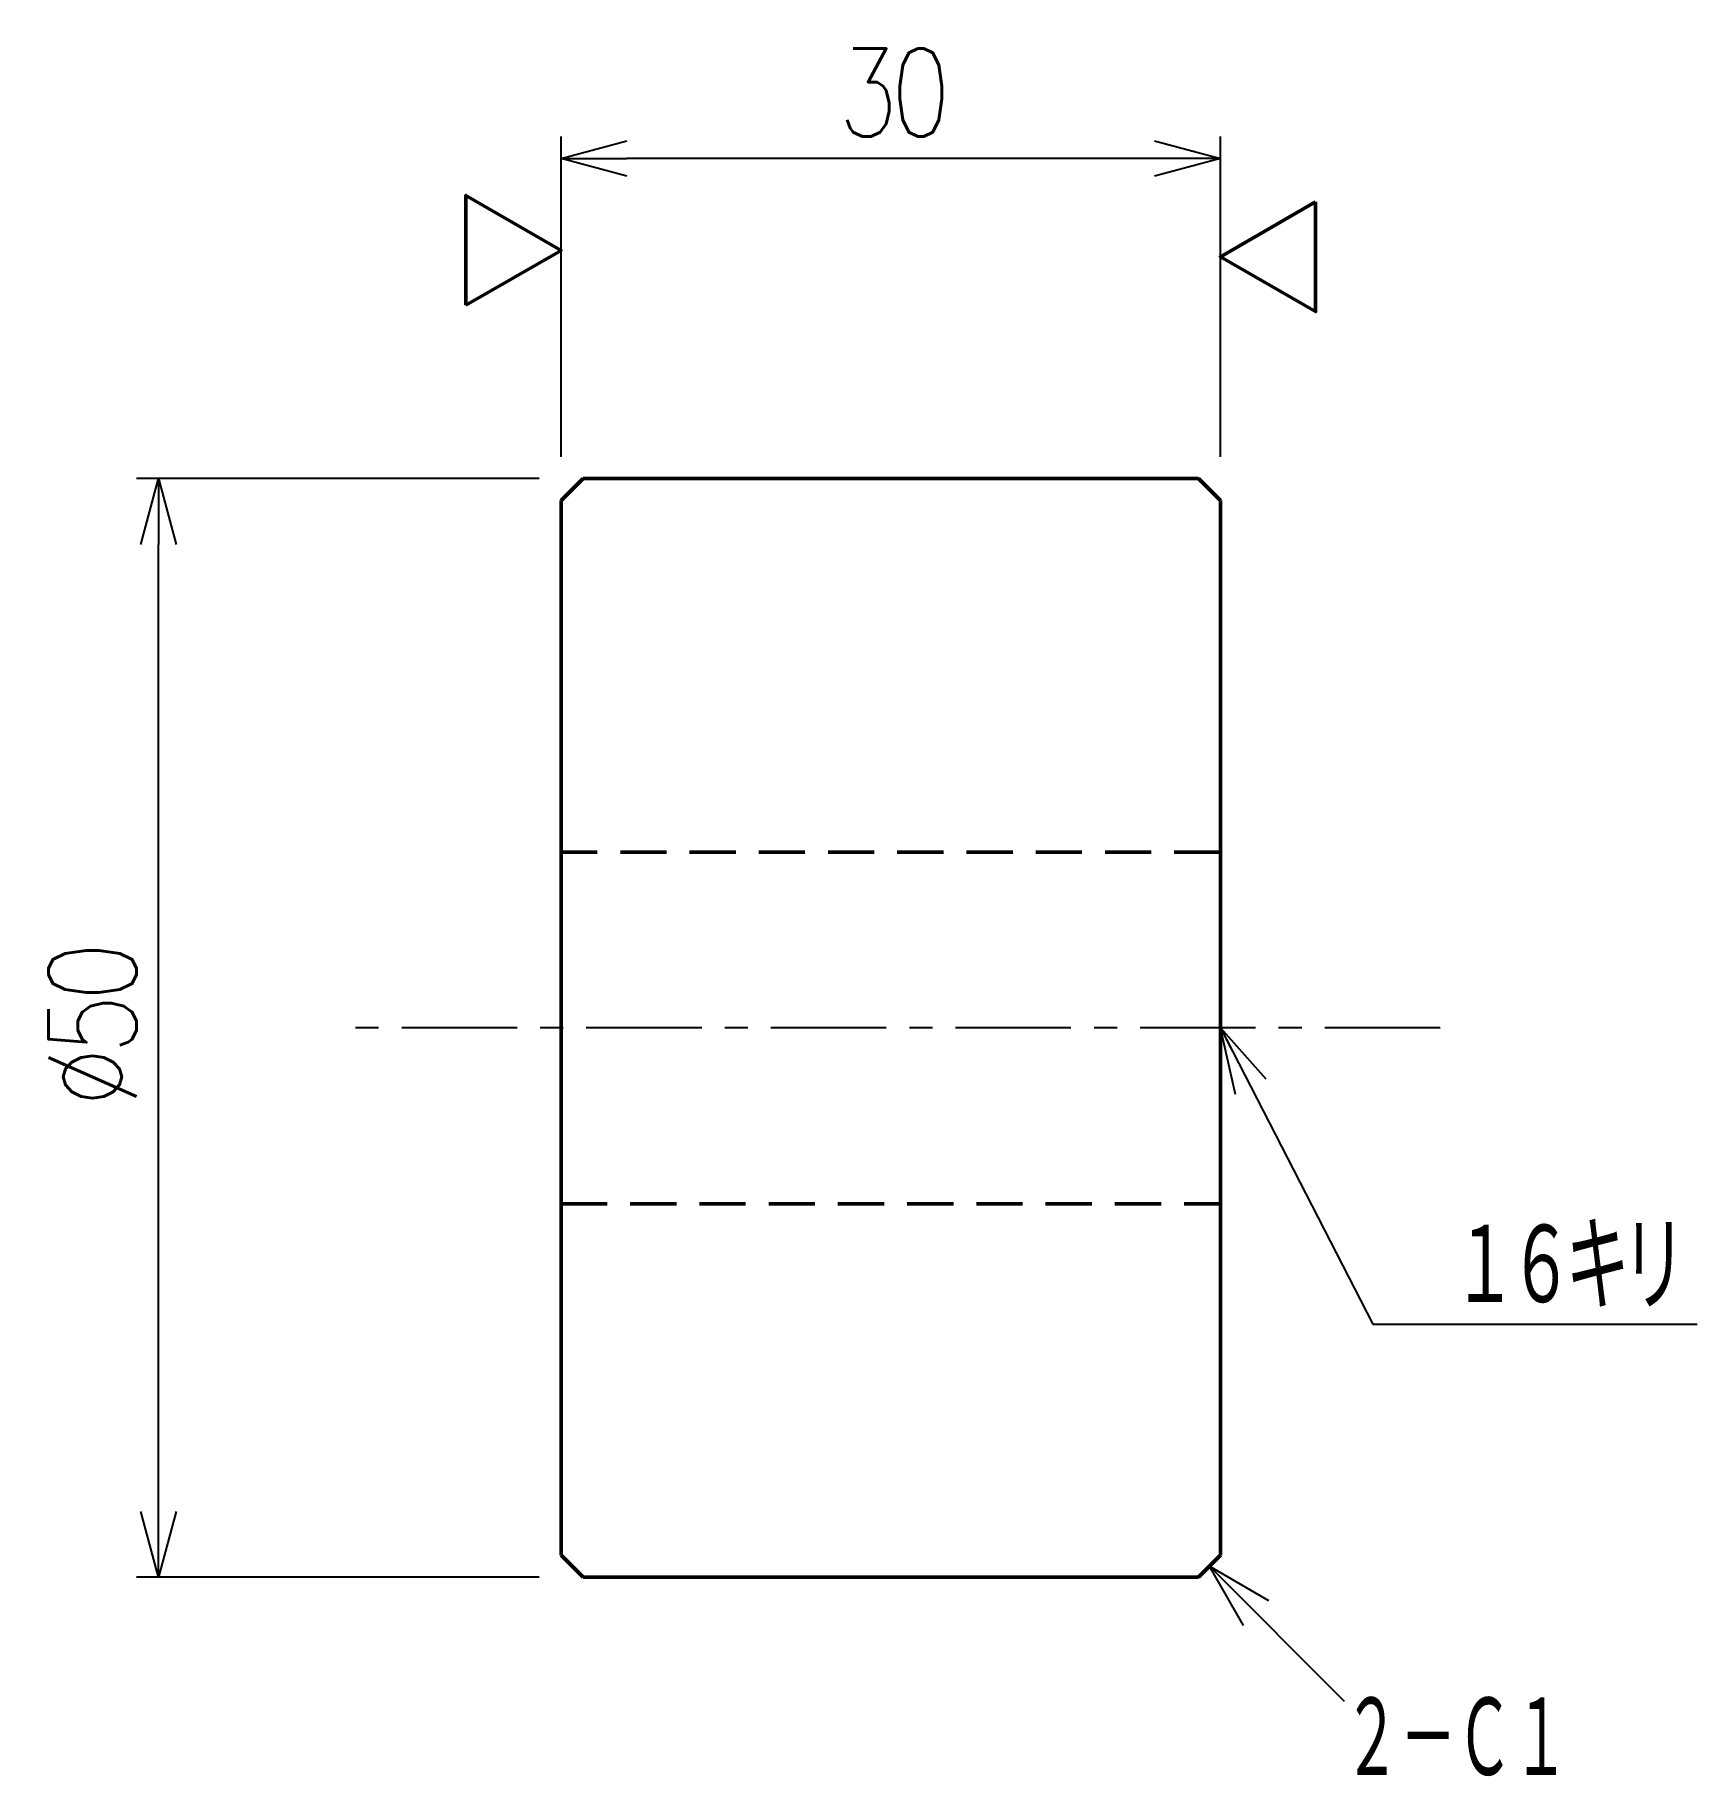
# Model space of a CAD drawing. Header units: millimetres. Extents: x -23.9 to 51.7, y -34.1 to 45.2.
import ezdxf

# ---------------------------------------------------------------- set-up
doc = ezdxf.new("R2010")
doc.units = ezdxf.units.MM
doc.header["$LTSCALE"] = 0.165354
doc.linetypes.add('CENTER', pattern=[50.8, 31.75, -6.35, 6.35, -6.35])
doc.linetypes.add('DASHED', pattern=[19.05, 12.7, -6.35])
doc.layers.add('NoLayerName_001', color=7, linetype='Continuous')
doc.styles.get("Standard").update_dxf_attribs({"font": 'txt', "bigfont": 'extfont2'})
doc.dimstyles.get("Standard").update_dxf_attribs({"dimtxt": 2.5, "dimasz": 2.5, "dimexe": 1.25, "dimexo": 0.625, "dimtad": 1, "dimdec": 3, "dimzin": 0, "dimdsep": 46, "dimtxsty": 'Standard', "dimcen": 2.5, "dimadec": 0, "dimazin": 0, "dimtfac": 0.75, "dimtdec": 3, "dimtmove": 0, "dimatfit": 3, "dimfxl": 1, "dimarcsym": 0})

# ---------------------------------------------------------------- blocks, each defined once
blk = doc.blocks.new('_OPEN30')
at = {"color": 0, "linetype": 'ByBlock', "lineweight": -2}
for p, q in [((-1, 0.267949), (0, 0)), ((0, 0), (-1, -0.267949)), ((0, 0), (-1, 0))]:
    blk.add_line(p, q, dxfattribs=at)
blk = doc.blocks.new('*D9')
at = {"layer": 'Defpoints', "color": 0}
for p in [(-18.316, 25), (0, 25), (0, -25)]:
    blk.add_point(p, dxfattribs=at)
at = {"layer": 'NoLayerName_001', "color": 0, "linetype": 'Continuous', "lineweight": 25}
for p, q in [((-1, 25), (-19.316, 25)), ((-18.316, -22), (-18.316, 22)), ((-1, -25), (-19.316, -25))]:
    blk.add_line(p, q, dxfattribs=at)
at = {"layer": 'NoLayerName_001', "color": 0, "lineweight": 25, "xscale": 3, "yscale": 3, "zscale": 3}
for p, rotation in [((-18.316, 25), 90), ((-18.316, -25), 270)]:
    blk.add_blockref('_OPEN30', p, dxfattribs=dict(at, rotation=rotation))
at = {"layer": 'NoLayerName_001', "color": 2, "lineweight": 50, "insert": (-21.316, 0), "char_height": 4, "attachment_point": 5, "rotation": 90}
blk.add_mtext('\\W0.8000;\\T0.8750;%%c50', dxfattribs=at)
blk = doc.blocks.new('SX_FinishSymbol_1')
at = {"color": 0, "linetype": 'ByBlock', "lineweight": -2}
blk.add_lwpolyline([(-0.5, 0.866), (0, 0), (0.5, 0.866)], close=True, dxfattribs=at)
blk = doc.blocks.new('*D11')
at = {"layer": 'Defpoints', "color": 0}
for p in [(0, 39.574), (0, 25), (30, 25)]:
    blk.add_point(p, dxfattribs=at)
at = {"layer": 'NoLayerName_001', "color": 0, "linetype": 'Continuous', "lineweight": 25}
for p, q in [((0, 26), (0, 40.574)), ((30, 26), (30, 40.574)), ((27, 39.574), (3, 39.574))]:
    blk.add_line(p, q, dxfattribs=at)
at = {"layer": 'NoLayerName_001', "color": 0, "lineweight": 25, "xscale": 3, "yscale": 3, "zscale": 3}
for p, rotation in [((0, 39.574), 180), ((30, 39.574), 360)]:
    blk.add_blockref('_OPEN30', p, dxfattribs=dict(at, rotation=rotation))
at = {"layer": 'NoLayerName_001', "color": 2, "lineweight": 50, "insert": (15, 42.574), "char_height": 4, "attachment_point": 5}
blk.add_mtext('\\W0.8000;\\T0.8750;30', dxfattribs=at)
blk = doc.blocks.new('DIM_0002')
at = {"color": 3, "linetype": 'Continuous', "lineweight": 25}
blk.add_line((0, 9.878), (6.134, 3.745), dxfattribs=at)
blk.add_lwpolyline([(1.553, 7.189), (0, 9.878), (2.69, 8.326)], dxfattribs=at)
at = {"color": 2, "linetype": 'Continuous', "lineweight": 50, "width": 0.583333}
blk.add_text('２－Ｃ１', height=4, dxfattribs=at).set_placement((6.1, 0))
blk = doc.blocks.new('JZB_0004')
at = {"layer": 'NoLayerName_001', "color": 7, "linetype": 'Continuous', "lineweight": 50}
for p, q in [((1, 50), (0, 49)), ((29, 50), (1, 50)), ((30, 49), (29, 50)), ((0, 49), (0, 1)), ((30, 49), (30, 1)), ((0, 1), (1, 0)), ((29, 0), (30, 1)), ((1, 0), (29, 0))]:
    blk.add_line(p, q, dxfattribs=at)
blk = doc.blocks.new('JZB_0005')
at = {"layer": 'NoLayerName_001', "color": 3, "linetype": 'DASHED', "lineweight": 50}
for p, q in [((40, 16), (10, 16)), ((10, 0), (40, 0))]:
    blk.add_line(p, q, dxfattribs=at)
at = {"layer": 'NoLayerName_001', "color": 4, "linetype": 'CENTER', "lineweight": 25}
blk.add_line((50, 8), (0, 8), dxfattribs=at)

msp = doc.modelspace()

# ---------------------------------------------------------------- block references
at = {"layer": 'NoLayerName_001', "color": 1, "lineweight": 50}
for p, xscale, yscale, zscale, rotation in [((0, 35.3893), 5, 5, 5, 89.99999999999999), ((30, 35.0999), 4.999999999999998, 4.999999999999998, 4.999999999999998, 269.9999999999999)]:
    msp.add_blockref('SX_FinishSymbol_1', p, dxfattribs=dict(at, xscale=xscale, yscale=yscale, zscale=zscale, rotation=rotation))
at = {"layer": 'NoLayerName_001'}
for name, p in [('JZB_0004', (0, -25)), ('JZB_0005', (-10, -8))]:
    msp.add_blockref(name, p, dxfattribs=at)
at = {"layer": 'NoLayerName_001', "color": 3, "linetype": 'Continuous', "lineweight": 25}
msp.add_blockref('DIM_0002', (29.5, -34.3784), dxfattribs=at)

# ---------------------------------------------------------------- texts
at = {"layer": 'NoLayerName_001', "color": 2, "linetype": 'Continuous', "lineweight": 50, "insert": (40.5613, -12.8609), "char_height": 4, "attachment_point": 7, "line_spacing_factor": 0.75}
msp.add_mtext('\\A1;\\W0.6667;\\T0.8750;１６キリ', dxfattribs=at)

# ---------------------------------------------------------------- dimensions: what is measured, and where the dimension line sits
at = {"layer": 'NoLayerName_001', "color": 3, "linetype": 'Continuous', "lineweight": 50}
for base, p1, angle, override, picture, middle in [((0, 39.5737), (30, 25), 180, {"dimtxt": 4, "dimasz": 3, "dimexe": 1, "dimexo": 1, "dimgap": 1, "dimzin": 8, "dimblk": 'OPEN30', "dimclrd": 0, "dimclre": 0, "dimclrt": 2, "dimtp": 0, "dimtm": 0, "dimlwd": 25, "dimlwe": 25}, '*D11', (15, 39.5737)), ((-18.3158, 25), (0, -25), 90, {"dimtxt": 4, "dimasz": 3, "dimexe": 1, "dimexo": 1, "dimgap": 1, "dimzin": 8, "dimpost": '%%c<>', "dimblk": 'OPEN30', "dimclrd": 0, "dimclre": 0, "dimclrt": 2, "dimtp": 0, "dimtm": 0, "dimlwd": 25, "dimlwe": 25}, '*D9', (-18.3158, 0))]:
    dim = msp.add_linear_dim(base=base, p1=p1, p2=(0, 25), angle=angle, text='\\W0.8000;\\T0.8750;<>', dimstyle='Standard', override=override, dxfattribs=at)
    dim.commit()
    dim.dimension.update_dxf_attribs({"geometry": picture, "text_midpoint": middle, "dimtype": 160})

# ---------------------------------------------------------------- leaders
at = {"layer": 'NoLayerName_001', "color": 3, "linetype": 'Continuous', "lineweight": 25, "annotation_type": 0, "has_hookline": 1, "hookline_direction": 0, "text_width": 11.1309}
msp.add_leader([(30, 0), (36.9363, -13.4859), (39.9363, -13.4859)], dimstyle='Standard', override={"dimtxt": 4, "dimasz": 3, "dimldrblk": 'OPEN30'}, dxfattribs=at)

doc.saveas('drawing.dxf')
